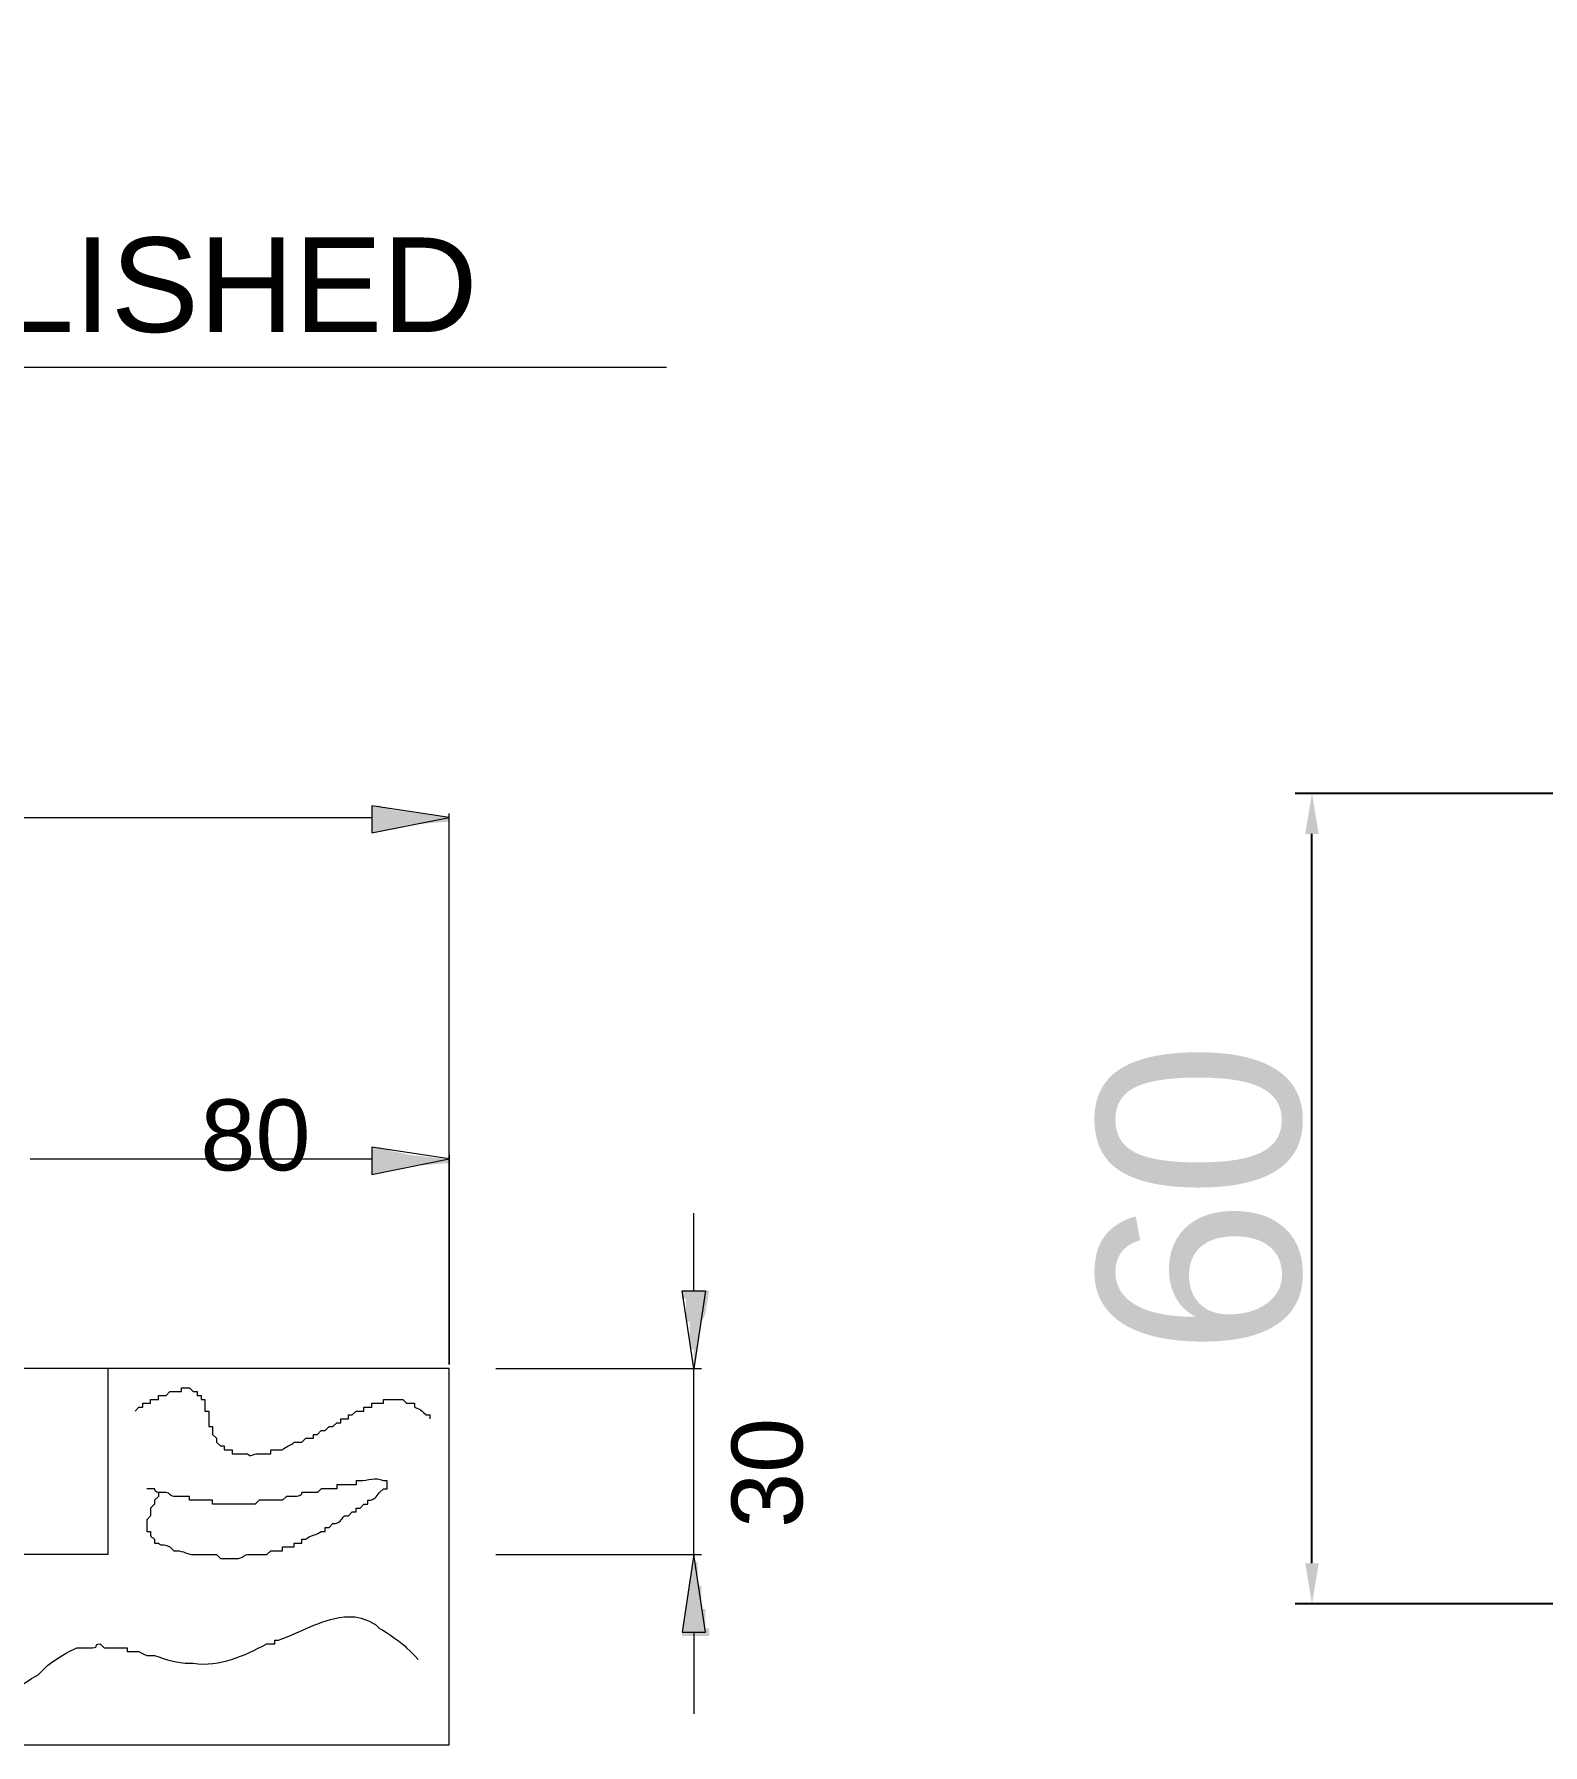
# Model space of a CAD drawing. Header units: millimetres. Extents: x -3009 to 55097, y -2803 to 5841.
# Drawn here: x 9750.4 to 9862.1, y 3453.4 to 3580 of the extents above; entities that cross this region are included whole.
import ezdxf

# ---------------------------------------------------------------- set-up
doc = ezdxf.new("R2010")
doc.units = ezdxf.units.MM
for name, color, linetype in [('DIM', 10, 'Continuous'), ('PDF2_Geometry', 7, 'Continuous'), ('PDF2_Solid Fills', 7, 'Continuous'), ('PDF2_Text', 7, 'Continuous')]:
    doc.layers.add(name, color=color, linetype=linetype)
doc.styles.add('PDF F1', font='arial.ttf')
doc.styles.get("Standard").update_dxf_attribs({"font": 'arial.ttf', "height": 15})
doc.dimstyles.new('DIM', dxfattribs={"dimtxt": 15, "dimasz": 3, "dimexe": 1.25, "dimexo": 0.625, "dimtad": 2, "dimtoh": 1, "dimdec": 0, "dimtxsty": 'Standard', "dimcen": 2.5, "dimclrd": 1, "dimclre": 4, "dimclrt": 1, "dimadec": 0, "dimazin": 0, "dimtfac": 1, "dimtdec": 0, "dimtmove": 0, "dimatfit": 3, "dimfxl": 1, "dimtfillclr": 4, "dimarcsym": 0})

# ---------------------------------------------------------------- blocks, each defined once
blk = doc.blocks.new('*D58')
at = {"layer": 'Defpoints', "color": 0, "transparency": 16777216}
for p in [(9844.995448456324, 3523.821681807263), (9871.16475823474, 3523.821681807263), (9871.164758234741, 3463.821681807263)]:
    blk.add_point(p, dxfattribs=at)
at = {"layer": 'DIM', "color": 4, "lineweight": -2, "transparency": 16777216}
for p, q in [((9870.53975823474, 3523.821681807263), (9843.745448456324, 3523.821681807263)), ((9870.539758234741, 3463.821681807263), (9843.745448456324, 3463.821681807263))]:
    blk.add_line(p, q, dxfattribs=at)
at = {"layer": 'DIM', "color": 1, "lineweight": -2, "transparency": 16777216}
blk.add_line((9844.995448456324, 3466.821681807263), (9844.995448456324, 3520.821681807263), dxfattribs=at)
at = {"layer": 'DIM', "color": 1, "transparency": 16777216}
for points in [[(9844.495448456324, 3520.821681807263), (9845.495448456324, 3520.821681807263), (9844.995448456324, 3523.821681807263)], [(9844.495448456324, 3466.821681807263), (9845.495448456324, 3466.821681807263), (9844.995448456324, 3463.821681807263)]]:
    blk.add_solid(points, dxfattribs=at)
at = {"layer": 'DIM', "color": 1, "transparency": 16777216, "insert": (9836.711853640498, 3493.821681807259), "char_height": 15, "attachment_point": 5, "rotation": 90}
blk.add_mtext('60', dxfattribs=at)

msp = doc.modelspace()

# ---------------------------------------------------------------- hatches: boundary and pattern name
at = {"layer": 'PDF2_Solid Fills', "transparency": 33554559}
for points in [[(9775.35004154306, 3520.902293155981), (9777.07418107013, 3521.189648546533), (9777.936195159607, 3521.477005733024), (9781.097063149151, 3521.740420316277), (9781.097063149151, 3521.908040614795), (9780.809761636716, 3522.051718310071), (9776.786770005521, 3522.626432683061), (9775.924754120118, 3522.913788073613), (9775.35004154306, 3522.913788073613)], [(9775.35004154306, 3495.615516261856), (9777.07418107013, 3495.902873448351), (9777.936195159607, 3496.190228838903), (9781.097063149151, 3496.453643422159), (9781.097063149151, 3496.62126461864), (9780.809761636716, 3496.764943211885), (9778.22360622423, 3497.052244724317), (9776.786770005521, 3497.339600114869), (9775.924754120118, 3497.626957301363), (9775.35004154306, 3497.626957301363)], [(9800.06215973827, 3485.270898203762), (9800.349461250691, 3486.995037730841), (9798.338020211173, 3486.995037730841), (9798.338020211173, 3486.420325153798), (9798.625431275796, 3486.420325153798), (9798.625431275796, 3484.696239504843), (9798.91273278823, 3484.696239504843), (9798.91273278823, 3482.684744587212), (9799.200143852853, 3482.684744587212), (9799.200143852853, 3481.535373311239), (9799.487445365274, 3482.972099977764), (9799.774856429896, 3484.696239504843)], [(9800.349461250691, 3461.995564145083), (9800.06215973827, 3461.995564145083), (9800.06215973827, 3463.432292607547), (9799.774856429896, 3463.432292607547), (9799.774856429896, 3465.156432134627), (9799.487445365274, 3465.156432134627), (9799.487445365274, 3466.880515987643), (9799.200143852853, 3466.880515987643), (9798.91273278823, 3465.156432134627), (9798.625431275796, 3463.432292607547), (9798.338020211173, 3461.995564145083), (9798.338020211173, 3461.420849772101), (9800.349461250691, 3461.420849772101)]]:
    msp.add_hatch(color=256, dxfattribs=at).paths.add_polyline_path(points)

# ---------------------------------------------------------------- linework, layer by layer
at = {"layer": 'PDF2_Geometry', "lineweight": 13}
for points in [[(9624.20398859099, 3555.384315036288), (9797.188702813335, 3555.384315036288)], [(9551.504362467851, 3522.051718310071), (9775.35004154306, 3522.051718310071)], [(9781.097063149151, 3497.052244724317), (9781.097063149151, 3481.535373311239), (9781.097063149151, 3522.339075496566)], [(9750.063210770808, 3496.764943211885), (9775.35004154306, 3496.764943211885)], [(9799.200143852853, 3486.995037730841), (9799.200143852853, 3492.742005458811)], [(9755.810232376913, 3481.248016124751), (9755.810232376913, 3467.45522856469), (9732.53495219635, 3467.45522856469), (9732.53495219635, 3481.248016124751)], [(9784.54523265113, 3481.248016124751), (9799.774856429896, 3481.248016124751)], [(9799.200143852853, 3467.45522856469), (9799.200143852853, 3481.248016124751)], [(9757.821636927081, 3478.087148556133), (9758.108986929816, 3478.374498558875), (9758.39633693255, 3478.374498558875), (9758.39633693255, 3478.66184856162), (9758.6836869353, 3478.66184856162), (9758.971036938048, 3478.66184856162), (9758.971036938048, 3478.949198564358), (9759.258386940783, 3478.949198564358), (9759.545736943532, 3478.949198564358), (9759.545736943532, 3479.2365485671), (9759.833086946266, 3479.2365485671), (9760.120436949015, 3479.2365485671), (9760.407786951764, 3479.523898569845), (9760.695136954499, 3479.523898569845), (9760.982486957248, 3479.523898569845), (9761.269836959982, 3479.523898569845), (9761.269836959982, 3479.811248572587), (9761.844536965466, 3479.811248572587), (9762.131886968215, 3479.523898569845), (9762.419236970949, 3479.523898569845), (9762.419236970949, 3479.2365485671), (9762.706586973683, 3479.2365485671), (9762.706586973683, 3478.949198564358), (9762.993936976432, 3478.949198564358), (9762.993936976432, 3478.66184856162), (9762.993936976432, 3478.374498558875), (9762.993936976432, 3478.087148556133), (9763.281286979181, 3478.087148556133), (9763.281286979181, 3477.799798553388), (9763.281286979181, 3477.512448550649), (9763.281286979181, 3477.225098547908), (9763.281286979181, 3476.937748545162), (9763.568636981916, 3476.937748545162), (9763.568636981916, 3476.650398542421), (9763.568636981916, 3476.363048539679), (9763.855986984665, 3476.075698536937), (9763.855986984665, 3475.788348534195), (9764.1433369874, 3475.500998531454), (9764.430686990148, 3475.500998531454), (9764.430686990148, 3475.213648528712), (9764.718036992897, 3475.213648528712), (9765.005386995632, 3475.213648528712), (9765.005386995632, 3474.926298525967), (9765.29273699838, 3474.926298525967), (9765.867437003864, 3474.926298525967), (9766.154787006599, 3474.926298525967)], [(9769.602987039514, 3475.788348534195), (9769.890337042249, 3475.788348534195), (9770.177687044998, 3475.788348534195), (9770.465037047732, 3476.075698536937), (9770.752387050466, 3476.075698536937), (9771.039737053216, 3476.075698536937), (9771.039737053216, 3476.363048539679), (9771.32708705595, 3476.363048539679), (9771.614437058699, 3476.650398542421), (9771.901787061448, 3476.650398542421), (9772.189137064182, 3476.937748545162), (9772.476487066931, 3476.937748545162), (9772.763837069666, 3477.225098547908), (9773.051187072415, 3477.225098547908), (9773.051187072415, 3477.512448550649), (9773.338537075164, 3477.512448550649), (9773.625887077898, 3477.512448550649), (9773.625887077898, 3477.799798553388), (9773.913237080647, 3477.799798553388), (9774.200587083367, 3478.087148556133), (9774.48793708613, 3478.087148556133), (9774.77528708885, 3478.087148556133), (9774.77528708885, 3478.374498558875), (9775.0626370916, 3478.374498558875), (9775.349987094349, 3478.374498558875), (9775.349987094349, 3478.66184856162), (9775.637337097083, 3478.66184856162), (9775.924687099832, 3478.66184856162), (9776.212037102581, 3478.66184856162), (9776.212037102581, 3478.949198564358), (9776.786737108065, 3478.949198564358), (9777.361437113548, 3478.949198564358), (9777.648787116297, 3478.949198564358), (9777.936137119032, 3478.66184856162), (9778.22348712178, 3478.66184856162), (9778.5108371245, 3478.66184856162), (9778.5108371245, 3478.374498558875)], [(9779.372887132733, 3477.799798553388), (9779.660237135482, 3477.799798553388), (9779.660237135482, 3477.512448550649)], [(9767.016837014817, 3474.926298525967), (9767.304187017566, 3474.926298525967), (9767.591537020315, 3474.926298525967), (9767.87888702305, 3474.926298525967), (9767.87888702305, 3475.213648528712), (9768.166237025798, 3475.213648528712), (9768.453587028533, 3475.213648528712), (9768.740937031282, 3475.213648528712)], [(9759.25846294075, 3472.340174808967), (9758.971112938016, 3472.340174808967), (9758.683762935267, 3472.340174808967)], [(9759.5458129435, 3472.052824806226), (9759.5458129435, 3471.765474803484), (9759.25846294075, 3471.478124800742), (9759.25846294075, 3471.190774797997), (9758.971112938016, 3470.903424795255), (9758.971112938016, 3470.616074792517), (9758.971112938016, 3470.328724789772), (9758.683762935267, 3470.04137478703), (9758.683762935267, 3469.179324778805), (9758.971112938016, 3469.179324778805)], [(9760.120512948968, 3472.052824806226), (9759.833162946219, 3472.052824806226)], [(9773.338613075117, 3472.627524811709), (9773.051263072368, 3472.627524811709), (9772.763913069619, 3472.627524811709), (9772.763913069619, 3472.340174808967), (9772.476563066884, 3472.340174808967), (9772.189213064135, 3472.340174808967), (9771.901863061415, 3472.340174808967), (9771.614513058666, 3472.340174808967), (9771.327163055917, 3472.052824806226), (9770.752463050434, 3472.052824806226), (9770.4651130477, 3472.052824806226), (9770.17776304495, 3472.052824806226)], [(9774.488013086084, 3472.914874814454), (9774.200663083335, 3472.914874814454), (9774.200663083335, 3472.627524811709)], [(9775.9247630998, 3472.052824806226), (9776.212113102549, 3472.340174808967), (9776.499463105269, 3472.340174808967), (9776.499463105269, 3472.627524811709), (9776.499463105269, 3472.914874814454), (9776.212113102549, 3472.914874814454)], [(9764.143412987352, 3471.190774797997), (9763.568712981869, 3471.190774797997), (9763.568712981869, 3471.478124800742), (9762.9940129764, 3471.478124800742), (9762.706662973651, 3471.478124800742), (9762.419312970917, 3471.478124800742), (9762.131962968167, 3471.478124800742), (9761.844612965433, 3471.478124800742), (9761.844612965433, 3471.765474803484), (9761.557262962684, 3471.765474803484), (9761.269912959935, 3471.765474803484), (9760.9825629572, 3471.765474803484), (9760.695212954452, 3471.765474803484)], [(9765.292812998334, 3471.190774797997), (9764.71811299285, 3471.190774797997)], [(9769.603063039467, 3471.765474803484), (9769.315713036718, 3471.765474803484), (9769.028363033984, 3471.765474803484), (9768.741013031235, 3471.478124800742), (9768.453663028486, 3471.478124800742), (9768.166313025766, 3471.478124800742), (9767.878963023002, 3471.478124800742), (9767.591613020282, 3471.478124800742), (9767.016913014784, 3471.478124800742), (9766.72956301205, 3471.190774797997), (9766.154863006566, 3471.190774797997), (9765.867513003817, 3471.190774797997)], [(9773.338613075117, 3470.328724789772), (9773.625963077851, 3470.328724789772), (9773.9133130806, 3470.616074792517), (9774.200663083335, 3470.616074792517), (9774.200663083335, 3470.903424795255), (9774.488013086084, 3470.903424795255), (9774.775363088833, 3471.190774797997), (9775.062713091567, 3471.190774797997), (9775.062713091567, 3471.478124800742)], [(9771.614513058666, 3469.179324778805), (9771.901863061415, 3469.179324778805), (9771.901863061415, 3469.466674781546), (9772.189213064135, 3469.466674781546), (9772.476563066884, 3469.754024784288)], [(9759.25846294075, 3468.604624773321), (9759.25846294075, 3468.317274770576), (9759.5458129435, 3468.317274770576)], [(9766.154863006566, 3467.455224762351), (9766.4422130093, 3467.455224762351), (9766.72956301205, 3467.455224762351), (9767.016913014784, 3467.455224762351), (9767.591613020282, 3467.455224762351), (9767.878963023002, 3467.742574765096), (9768.166313025766, 3467.742574765096), (9768.453663028486, 3467.742574765096), (9768.741013031235, 3467.742574765096), (9768.741013031235, 3468.029924767834), (9769.028363033984, 3468.029924767834), (9769.315713036718, 3468.029924767834), (9769.603063039467, 3468.029924767834), (9769.603063039467, 3468.317274770576), (9769.890413042202, 3468.317274770576), (9770.17776304495, 3468.317274770576), (9770.17776304495, 3468.604624773321), (9770.4651130477, 3468.604624773321)], [(9760.407862951717, 3468.029924767834), (9760.695212954452, 3467.742574765096), (9760.9825629572, 3467.742574765096)], [(9762.131962968167, 3467.455224762351), (9762.419312970917, 3467.455224762351)], [(9763.568712981869, 3467.455224762351), (9763.856062984632, 3467.455224762351), (9764.143412987352, 3467.167874759609)], [(9765.005462995585, 3467.167874759609), (9765.292812998334, 3467.167874759609)], [(9784.54523265113, 3467.45522856469), (9799.774856429896, 3467.45522856469)], [(9773.338607228958, 3462.857602795411), (9773.913307234441, 3462.857602795411)], [(9775.637405454967, 3462.282902789928), (9775.92475904958, 3461.995552787183)], [(9752.936757034258, 3460.271452770732), (9753.511457039756, 3460.55880277347), (9753.79880704249, 3460.55880277347), (9754.08615704524, 3460.55880277347), (9754.660857050723, 3460.55880277347)], [(9755.235557056207, 3460.846152776216), (9755.522907058956, 3460.55880277347), (9756.09760706444, 3460.55880277347), (9756.672307069908, 3460.55880277347), (9756.959657072657, 3460.55880277347), (9757.247007075392, 3460.55880277347), (9757.247007075392, 3460.271452770732), (9757.53435707814, 3460.271452770732), (9757.82170708089, 3460.271452770732), (9758.109057083624, 3460.271452770732)], [(9767.591607174123, 3460.846152776216), (9767.878955380933, 3460.846152776216), (9768.166305383667, 3460.846152776216), (9768.166305383667, 3461.133502778957), (9768.453655386416, 3461.133502778957)], [(9777.93620727284, 3460.55880277347), (9778.223557275574, 3460.271452770732), (9778.510907278323, 3459.98410276799), (9778.798255485119, 3459.696752765245)], [(9799.200143852853, 3461.708206958596), (9799.200143852853, 3455.673883840071)], [(9758.683757089108, 3459.98410276799), (9758.971107091857, 3459.98410276799), (9759.258457094606, 3459.98410276799)], [(9761.844607119274, 3459.409402762507), (9762.131957122023, 3459.409402762507)], [(9750.637957012339, 3458.547352754278), (9750.925307015073, 3458.83470275702), (9751.212657017822, 3459.122052759765)]]:
    msp.add_lwpolyline(points, dxfattribs=at)
for points in [[(9775.35004154306, 3522.913788073613), (9775.35004154306, 3520.902293155981), (9781.097063149151, 3522.051718310071)], [(9775.35004154306, 3497.626957301363), (9775.35004154306, 3495.615516261856), (9781.097063149151, 3496.764943211885)], [(9798.338020211173, 3486.995037730841), (9800.06215973827, 3486.995037730841), (9799.200143852853, 3481.248016124751)], [(9545.757450413948, 3453.375085614069), (9781.097063149151, 3453.375085614069), (9781.097063149151, 3481.248016124751), (9545.757450413948, 3481.248016124751)], [(9798.338020211173, 3461.708206958596), (9800.06215973827, 3461.708206958596), (9799.200143852853, 3467.45522856469)]]:
    msp.add_lwpolyline(points, close=True, dxfattribs=at)
for points in [[(9778.5108371245, 3478.374498558875), (9779.085537129984, 3478.087148556133), (9778.798187127264, 3478.374498558875), (9779.372887132733, 3477.799798553388)], [(9768.740937031282, 3475.213648528712), (9769.02828703403, 3475.500998531454), (9769.315637036765, 3475.500998531454), (9769.602987039514, 3475.788348534195)], [(9766.154787006599, 3474.926298525967), (9766.442137009333, 3474.638948523225), (9766.442137009333, 3474.926298525967), (9767.016837014817, 3474.926298525967)], [(9759.833162946219, 3472.052824806226), (9759.5458129435, 3472.052824806226), (9759.25846294075, 3472.052824806226), (9759.25846294075, 3472.340174808967)], [(9760.695212954452, 3471.765474803484), (9760.407862951717, 3471.765474803484), (9760.407862951717, 3472.052824806226), (9760.120512948968, 3472.052824806226)], [(9770.17776304495, 3472.052824806226), (9770.17776304495, 3471.765474803484), (9769.890413042202, 3471.765474803484), (9769.603063039467, 3471.765474803484)], [(9774.200663083335, 3472.627524811709), (9773.9133130806, 3472.627524811709), (9773.625963077851, 3472.627524811709), (9773.338613075117, 3472.627524811709)], [(9776.212113102549, 3472.914874814454), (9775.63741309705, 3473.202224817192), (9775.062713091567, 3472.914874814454), (9774.488013086084, 3472.914874814454)], [(9775.062713091567, 3471.478124800742), (9775.63741309705, 3471.478124800742), (9775.63741309705, 3471.765474803484), (9775.9247630998, 3472.052824806226)], [(9764.71811299285, 3471.190774797997), (9764.143412987352, 3471.190774797997), (9764.71811299285, 3471.190774797997), (9764.143412987352, 3471.190774797997)], [(9765.867513003817, 3471.190774797997), (9765.580163001068, 3471.190774797997), (9765.580163001068, 3471.190774797997), (9765.292812998334, 3471.190774797997)], [(9772.476563066884, 3469.754024784288), (9773.051263072368, 3469.754024784288), (9773.051263072368, 3470.04137478703), (9773.338613075117, 3470.328724789772)], [(9758.971112938016, 3469.179324778805), (9758.971112938016, 3468.604624773321), (9758.971112938016, 3468.891974776059), (9759.25846294075, 3468.604624773321)], [(9759.5458129435, 3468.317274770576), (9759.833162946219, 3468.029924767834), (9759.833162946219, 3468.317274770576), (9760.407862951717, 3468.029924767834)], [(9770.4651130477, 3468.604624773321), (9770.752463050434, 3468.891974776059), (9771.327163055917, 3468.891974776059), (9771.614513058666, 3469.179324778805)], [(9760.9825629572, 3467.742574765096), (9761.269912959935, 3467.742574765096), (9761.844612965433, 3467.455224762351), (9762.131962968167, 3467.455224762351)], [(9762.419312970917, 3467.455224762351), (9762.9940129764, 3467.455224762351), (9762.9940129764, 3467.455224762351), (9763.568712981869, 3467.455224762351)], [(9764.143412987352, 3467.167874759609), (9764.430762990101, 3467.167874759609), (9764.71811299285, 3467.167874759609), (9765.005462995585, 3467.167874759609)], [(9765.292812998334, 3467.167874759609), (9765.867513003817, 3467.167874759609), (9765.867513003817, 3467.455224762351), (9766.154863006566, 3467.455224762351)], [(9768.453655386416, 3461.133502778957), (9770.177757198791, 3461.708202784441), (9771.327157209773, 3462.570252792666), (9773.338607228958, 3462.857602795411)], [(9773.913307234441, 3462.857602795411), (9774.488007239925, 3462.857602795411), (9775.062705449483, 3462.570252792666), (9775.637405454967, 3462.282902789928)], [(9775.92475904958, 3461.995552787183), (9776.499459055078, 3461.708202784441), (9777.648857270091, 3460.846152776216), (9777.93620727284, 3460.55880277347)], [(9754.660857050723, 3460.55880277347), (9755.235557056207, 3460.55880277347), (9754.660857050723, 3460.846152776216), (9755.235557056207, 3460.846152776216)], [(9762.131957122023, 3459.409402762507), (9764.143407141222, 3459.122052759765), (9765.867508953597, 3459.98410276799), (9767.591607174123, 3460.846152776216)], [(9751.212657017822, 3459.122052759765), (9751.500007020572, 3459.409402762507), (9752.36205702879, 3459.98410276799), (9752.936757034258, 3460.271452770732)], [(9758.109057083624, 3460.271452770732), (9758.683757089108, 3459.98410276799), (9758.109057083624, 3460.271452770732), (9758.683757089108, 3459.98410276799)], [(9759.258457094606, 3459.98410276799), (9760.120507102838, 3459.696752765245), (9760.982557111041, 3459.409402762507), (9761.844607119274, 3459.409402762507)], [(9748.626506993125, 3457.110602740569), (9749.201206998623, 3457.685302746053), (9750.063257006841, 3458.260002751536), (9750.637957012339, 3458.547352754278)]]:
    msp.add_open_spline(points, degree=3, dxfattribs=at)

# ---------------------------------------------------------------- texts
at = {"layer": 'PDF2_Text', "attachment_point": 4, "style": 'PDF F1'}
for s, insert, char_height in [('DETAILOFITEMNO6', (9625.07250673366, 3576.387689172145), 7.001052010780153), ('MATERIAL:TEAKWOODPOLISHED', (9625.07250673366, 3561.440725878212), 7.001052010780153), ('QTYREQD:4OFF/SHIP', (9624.497464728367, 3546.214864654012), 7.001052010780153), ('80', (9762.660495921024, 3498.500061860392), 5.250670623531983)]:
    msp.add_mtext(s, dxfattribs=dict(at, insert=insert, char_height=char_height))
at = {"layer": 'PDF2_Text', "insert": (9804.665162294245, 3469.43060695436), "char_height": 5.250249700676404, "attachment_point": 4, "rotation": 90, "style": 'PDF F1'}
msp.add_mtext('30', dxfattribs=at)

# ---------------------------------------------------------------- dimensions: what is measured, and where the dimension line sits
at = {"layer": 'DIM'}
dim = msp.add_linear_dim(base=(9844.995448456324, 3523.821681807263), p1=(9871.164758234738, 3463.821681807261), p2=(9871.164758234736, 3523.821681807261), angle=90, dimstyle='DIM', dxfattribs=at)
dim.commit()
dim.dimension.update_dxf_attribs({"geometry": '*D58', "text_midpoint": (9836.711853640498, 3493.821681807259)})

doc.saveas('drawing.dxf')
